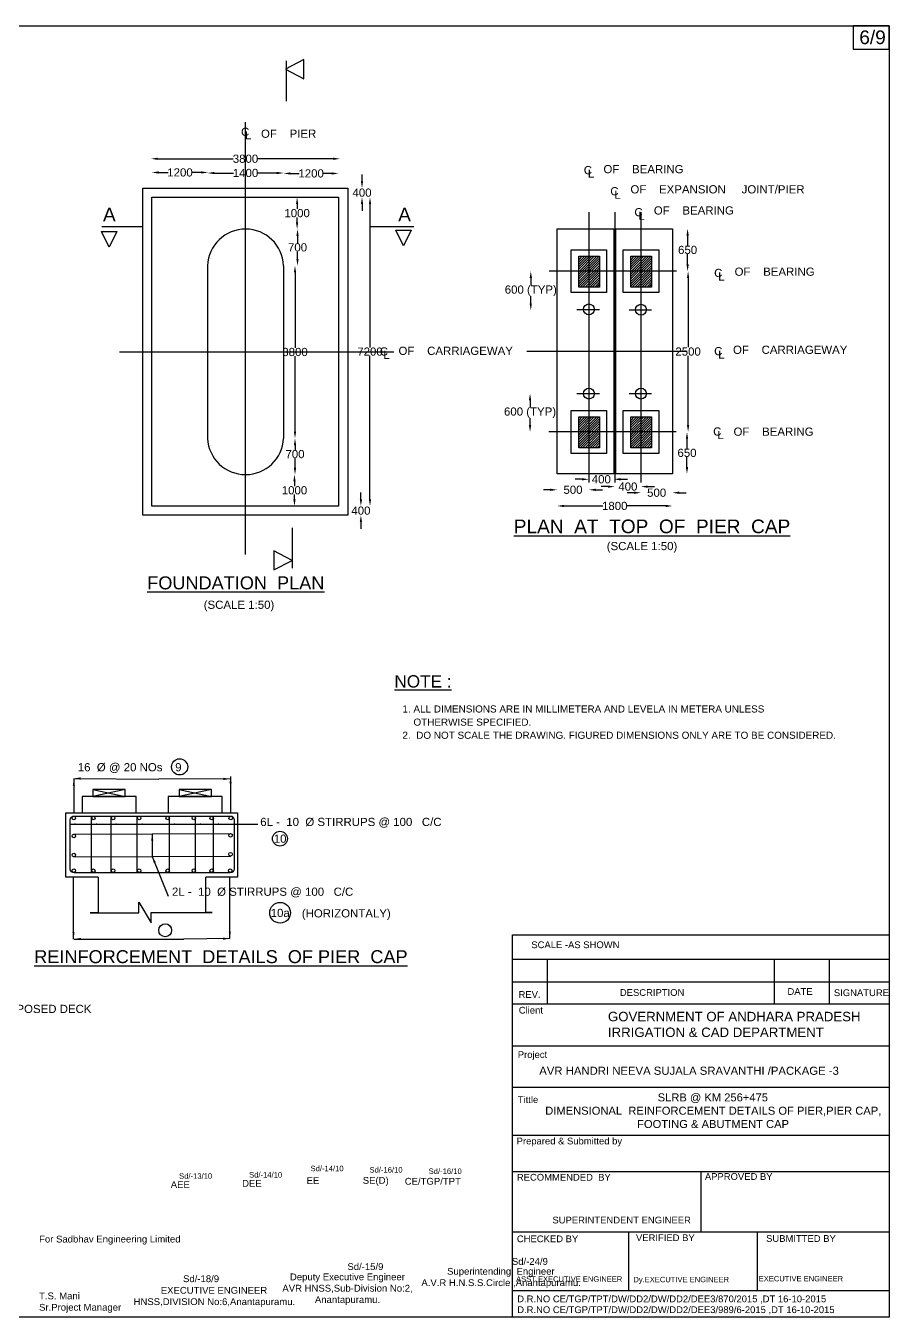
# Model space of a CAD drawing. Header units: inches. Extents: x 8 to 1310, y 24 to 971.
# Drawn here: x 678 to 1310, y 24 to 971 of the extents above; entities that cross this region are included whole.
import ezdxf

# ---------------------------------------------------------------- set-up
doc = ezdxf.new("R2010")
doc.units = ezdxf.units.IN
doc.header["$MEASUREMENT"] = 0
doc.layers.add('TEXT', color=1, linetype='Continuous')
doc.styles.get("Standard").update_dxf_attribs({"font": 'arial.ttf', "height": 6})
doc.dimstyles.get("Standard").update_dxf_attribs({"dimtxt": 6, "dimasz": 5, "dimexe": 0.18, "dimexo": 0.0625, "dimgap": 0.09, "dimtad": 0, "dimtih": 1, "dimtoh": 1, "dimdec": 4, "dimzin": 0, "dimdsep": 46, "dimtxsty": 'Standard', "dimcen": 0.09, "dimse1": 1, "dimse2": 1, "dimadec": 0, "dimazin": 0, "dimtfac": 1, "dimtdec": 4, "dimtofl": 0, "dimtmove": 0, "dimatfit": 3, "dimfxl": 1, "dimtolj": 1, "dimtzin": 0, "dimarcsym": 0})

# ---------------------------------------------------------------- blocks, each defined once
blk = doc.blocks.new('*D5')
at = {"layer": 'Defpoints', "color": 0, "lineweight": -2, "transparency": 16777216}
for p, q in [((775, 863.17), (781.81, 863.17)), ((806.14, 863.17), (799.33, 863.17))]:
    blk.add_line(p, q, dxfattribs=at)
at = {"layer": 'Defpoints', "color": 0, "transparency": 16777216}
for p in [(811.14, 863.17), (770, 845), (811.14, 798.63)]:
    blk.add_point(p, dxfattribs=at)
for points in [[(775, 864), (775, 862.34), (770, 863.17)], [(806.14, 864), (806.14, 862.34), (811.14, 863.17)]]:
    blk.add_solid(points, dxfattribs=at)
at = {"layer": 'Defpoints', "color": 0, "transparency": 16777216, "insert": (790.57, 863.17), "char_height": 6, "attachment_point": 5}
blk.add_mtext('\\A1;1200', dxfattribs=at)
blk = doc.blocks.new('*D6')
at = {"layer": 'Defpoints', "color": 0, "lineweight": -2, "transparency": 16777216}
for p, q in [((815.73, 862.77), (829.86, 862.77)), ((861.51, 862.77), (847.38, 862.77))]:
    blk.add_line(p, q, dxfattribs=at)
at = {"layer": 'Defpoints', "color": 0, "transparency": 16777216}
for p in [(866.51, 862.77), (810.73, 794.83), (866.51, 794.83)]:
    blk.add_point(p, dxfattribs=at)
for points in [[(815.73, 863.6), (815.73, 861.94), (810.73, 862.77)], [(861.51, 863.6), (861.51, 861.94), (866.51, 862.77)]]:
    blk.add_solid(points, dxfattribs=at)
at = {"layer": 'Defpoints', "color": 0, "transparency": 16777216, "insert": (838.62, 862.77), "char_height": 6, "attachment_point": 5}
blk.add_mtext('\\A1;1400', dxfattribs=at)
blk = doc.blocks.new('*D7')
at = {"layer": 'Defpoints', "color": 0, "lineweight": -2, "transparency": 16777216}
for p, q in [((871.51, 862.44), (877.88, 862.44)), ((901.77, 862.44), (895.4, 862.44))]:
    blk.add_line(p, q, dxfattribs=at)
at = {"layer": 'Defpoints', "color": 0, "transparency": 16777216}
for p in [(906.77, 862.44), (866.51, 794.83), (906.77, 794.83)]:
    blk.add_point(p, dxfattribs=at)
for points in [[(871.51, 863.27), (871.51, 861.6), (866.51, 862.44)], [(901.77, 863.27), (901.77, 861.6), (906.77, 862.44)]]:
    blk.add_solid(points, dxfattribs=at)
at = {"layer": 'Defpoints', "color": 0, "transparency": 16777216, "insert": (886.64, 862.44), "char_height": 6, "attachment_point": 5}
blk.add_mtext('\\A1;1200', dxfattribs=at)
blk = doc.blocks.new('*D8')
at = {"layer": 'Defpoints', "color": 0, "lineweight": -2, "transparency": 16777216}
for p, q in [((774.32, 873.2), (829.52, 873.2)), ((902.8, 873.2), (847.59, 873.2))]:
    blk.add_line(p, q, dxfattribs=at)
at = {"layer": 'Defpoints', "color": 0, "transparency": 16777216}
for p in [(907.8, 873.2), (769.32, 851.73), (907.8, 851.73)]:
    blk.add_point(p, dxfattribs=at)
for points in [[(774.32, 874.04), (774.32, 872.37), (769.32, 873.2)], [(902.8, 874.04), (902.8, 872.37), (907.8, 873.2)]]:
    blk.add_solid(points, dxfattribs=at)
at = {"layer": 'Defpoints', "color": 0, "transparency": 16777216, "insert": (838.56, 873.2), "char_height": 6, "attachment_point": 5}
blk.add_mtext('\\A1;3800', dxfattribs=at)
blk = doc.blocks.new('*D9')
at = {"layer": 'Defpoints', "color": 0, "lineweight": -2, "transparency": 16777216}
for p, q in [((929.78, 840), (929.78, 734.95)), ((929.78, 623.58), (929.78, 728.64))]:
    blk.add_line(p, q, dxfattribs=at)
at = {"layer": 'Defpoints', "color": 0, "transparency": 16777216}
for p in [(906.77, 845), (906.77, 618.58), (929.78, 618.58)]:
    blk.add_point(p, dxfattribs=at)
for points in [[(928.95, 840), (930.62, 840), (929.78, 845)], [(928.95, 623.58), (930.62, 623.58), (929.78, 618.58)]]:
    blk.add_solid(points, dxfattribs=at)
at = {"layer": 'Defpoints', "color": 0, "transparency": 16777216, "insert": (929.78, 731.79), "char_height": 6, "attachment_point": 5}
blk.add_mtext('\\A1;7200', dxfattribs=at)
blk = doc.blocks.new('*D10')
at = {"layer": 'Defpoints', "color": 0, "lineweight": -2, "transparency": 16777216}
for p, q in [((923.94, 856.73), (923.94, 861.73)), ((923.94, 840), (923.94, 835))]:
    blk.add_line(p, q, dxfattribs=at)
at = {"layer": 'Defpoints', "color": 0, "transparency": 16777216}
for p in [(906.77, 845), (913.5, 851.73), (923.94, 845)]:
    blk.add_point(p, dxfattribs=at)
for points in [[(923.1, 856.73), (924.77, 856.73), (923.94, 851.73)], [(923.1, 840), (924.77, 840), (923.94, 845)]]:
    blk.add_solid(points, dxfattribs=at)
at = {"layer": 'Defpoints', "color": 0, "transparency": 16777216, "insert": (923.94, 848.37), "char_height": 6, "attachment_point": 5}
blk.add_mtext('\\A1;400', dxfattribs=at)
blk = doc.blocks.new('*D11')
at = {"layer": 'Defpoints', "color": 0, "lineweight": -2, "transparency": 16777216}
for p, q in [((923.12, 623.58), (923.12, 628.58)), ((923.12, 606.85), (923.12, 601.85))]:
    blk.add_line(p, q, dxfattribs=at)
at = {"layer": 'Defpoints', "color": 0, "transparency": 16777216}
for p in [(906.77, 618.58), (923.12, 618.58), (913.5, 611.85)]:
    blk.add_point(p, dxfattribs=at)
for points in [[(922.29, 623.58), (923.96, 623.58), (923.12, 618.58)], [(922.29, 606.85), (923.96, 606.85), (923.12, 611.85)]]:
    blk.add_solid(points, dxfattribs=at)
at = {"layer": 'Defpoints', "color": 0, "transparency": 16777216, "insert": (923.12, 615.22), "char_height": 6, "attachment_point": 5}
blk.add_mtext('\\A1;400', dxfattribs=at)
blk = doc.blocks.new('*D12')
at = {"layer": 'Defpoints', "color": 0, "lineweight": -2, "transparency": 16777216}
for p, q in [((876.37, 840), (876.37, 836.47)), ((876.37, 826.63), (876.37, 830.17))]:
    blk.add_line(p, q, dxfattribs=at)
at = {"layer": 'Defpoints', "color": 0, "transparency": 16777216}
for p in [(838.39, 845), (838.49, 821.63), (876.37, 821.63)]:
    blk.add_point(p, dxfattribs=at)
for points in [[(875.54, 840), (877.2, 840), (876.37, 845)], [(875.54, 826.63), (877.2, 826.63), (876.37, 821.63)]]:
    blk.add_solid(points, dxfattribs=at)
at = {"layer": 'Defpoints', "color": 0, "transparency": 16777216, "insert": (876.37, 833.32), "char_height": 6, "attachment_point": 5}
blk.add_mtext('\\A1;1000', dxfattribs=at)
blk = doc.blocks.new('*D13')
at = {"layer": 'Defpoints', "color": 0, "lineweight": -2, "transparency": 16777216}
for p, q in [((876.68, 816.63), (876.68, 811.38)), ((876.68, 799.83), (876.68, 805.08))]:
    blk.add_line(p, q, dxfattribs=at)
at = {"layer": 'Defpoints', "color": 0, "transparency": 16777216}
for p in [(838.49, 821.63), (866.51, 794.83), (876.68, 794.83)]:
    blk.add_point(p, dxfattribs=at)
for points in [[(875.84, 816.63), (877.51, 816.63), (876.68, 821.63)], [(875.84, 799.83), (877.51, 799.83), (876.68, 794.83)]]:
    blk.add_solid(points, dxfattribs=at)
at = {"layer": 'Defpoints', "color": 0, "transparency": 16777216, "insert": (876.68, 808.23), "char_height": 6, "attachment_point": 5}
blk.add_mtext('\\A1;700', dxfattribs=at)
blk = doc.blocks.new('*D14')
at = {"layer": 'Defpoints', "color": 0, "lineweight": -2, "transparency": 16777216}
for p, q in [((874.84, 789.83), (874.84, 734.68)), ((874.84, 673.22), (874.84, 728.37))]:
    blk.add_line(p, q, dxfattribs=at)
at = {"layer": 'Defpoints', "color": 0, "transparency": 16777216}
for p in [(866.51, 794.83), (866.51, 668.22), (874.84, 668.22)]:
    blk.add_point(p, dxfattribs=at)
for points in [[(874, 789.83), (875.67, 789.83), (874.84, 794.83)], [(874, 673.22), (875.67, 673.22), (874.84, 668.22)]]:
    blk.add_solid(points, dxfattribs=at)
at = {"layer": 'Defpoints', "color": 0, "transparency": 16777216, "insert": (874.84, 731.52), "char_height": 6, "attachment_point": 5}
blk.add_mtext('\\A1;3800', dxfattribs=at)
blk = doc.blocks.new('*D15')
at = {"layer": 'Defpoints', "color": 0, "lineweight": -2, "transparency": 16777216}
for p, q in [((874.84, 663.22), (874.84, 659.79)), ((874.84, 646.68), (874.84, 653.48))]:
    blk.add_line(p, q, dxfattribs=at)
at = {"layer": 'Defpoints', "color": 0, "transparency": 16777216}
for p in [(866.51, 668.22), (838.62, 641.68), (874.84, 641.68)]:
    blk.add_point(p, dxfattribs=at)
for points in [[(874.01, 663.22), (875.68, 663.22), (874.84, 668.22)], [(874.01, 646.68), (875.68, 646.68), (874.84, 641.68)]]:
    blk.add_solid(points, dxfattribs=at)
at = {"layer": 'Defpoints', "color": 0, "transparency": 16777216, "insert": (874.84, 656.64), "char_height": 6, "attachment_point": 5}
blk.add_mtext('\\A1;700', dxfattribs=at)
blk = doc.blocks.new('*D16')
at = {"layer": 'Defpoints', "color": 0, "lineweight": -2, "transparency": 16777216}
for p, q in [((874.45, 636.68), (874.45, 633.28)), ((874.45, 623.58), (874.45, 626.98))]:
    blk.add_line(p, q, dxfattribs=at)
at = {"layer": 'Defpoints', "color": 0, "transparency": 16777216}
for p in [(838.52, 641.68), (838.52, 618.58), (874.45, 618.58)]:
    blk.add_point(p, dxfattribs=at)
for points in [[(873.62, 636.68), (875.29, 636.68), (874.45, 641.68)], [(873.62, 623.58), (875.29, 623.58), (874.45, 618.58)]]:
    blk.add_solid(points, dxfattribs=at)
at = {"layer": 'Defpoints', "color": 0, "transparency": 16777216, "insert": (874.45, 630.13), "char_height": 6, "attachment_point": 5}
blk.add_mtext('\\A1;1000', dxfattribs=at)
blk = doc.blocks.new('*D17')
at = {"layer": 'Defpoints', "color": 0, "lineweight": -2, "transparency": 16777216}
for p, q in [((1047.61, 785.76), (1047.61, 780.44)), ((1047.61, 767.07), (1047.61, 772.39))]:
    blk.add_line(p, q, dxfattribs=at)
at = {"layer": 'Defpoints', "color": 0, "transparency": 16777216}
for p in [(1066.87, 790.76), (1047.61, 762.07), (1066.87, 762.07)]:
    blk.add_point(p, dxfattribs=at)
for points in [[(1046.78, 785.76), (1048.44, 785.76), (1047.61, 790.76)], [(1046.78, 767.07), (1048.44, 767.07), (1047.61, 762.07)]]:
    blk.add_solid(points, dxfattribs=at)
at = {"layer": 'Defpoints', "color": 0, "transparency": 16777216, "insert": (1047.61, 776.42), "char_height": 6, "attachment_point": 5}
blk.add_mtext('\\A1;600 (TYP)', dxfattribs=at)
blk = doc.blocks.new('*D18')
at = {"layer": 'Defpoints', "color": 0, "lineweight": -2, "transparency": 16777216}
for p, q in [((1047.06, 696.08), (1047.06, 691.03)), ((1047.06, 677.94), (1047.06, 682.99))]:
    blk.add_line(p, q, dxfattribs=at)
at = {"layer": 'Defpoints', "color": 0, "transparency": 16777216}
for p in [(1089.74, 701.08), (1047.06, 672.94), (1090.16, 672.94)]:
    blk.add_point(p, dxfattribs=at)
for points in [[(1046.22, 696.08), (1047.89, 696.08), (1047.06, 701.08)], [(1046.22, 677.94), (1047.89, 677.94), (1047.06, 672.94)]]:
    blk.add_solid(points, dxfattribs=at)
at = {"layer": 'Defpoints', "color": 0, "transparency": 16777216, "insert": (1047.06, 687.01), "char_height": 6, "attachment_point": 5}
blk.add_mtext('\\A1;600 (TYP)', dxfattribs=at)
blk = doc.blocks.new('*D19')
at = {"layer": 'Defpoints', "color": 0, "lineweight": -2, "transparency": 16777216}
for p, q in [((1162.51, 816.94), (1162.51, 809.5)), ((1162.51, 795.76), (1162.51, 803.2))]:
    blk.add_line(p, q, dxfattribs=at)
at = {"layer": 'Defpoints', "color": 0, "transparency": 16777216}
for p in [(1151.33, 821.94), (1151.33, 790.76), (1162.51, 790.76)]:
    blk.add_point(p, dxfattribs=at)
for points in [[(1161.67, 816.94), (1163.34, 816.94), (1162.51, 821.94)], [(1161.67, 795.76), (1163.34, 795.76), (1162.51, 790.76)]]:
    blk.add_solid(points, dxfattribs=at)
at = {"layer": 'Defpoints', "color": 0, "transparency": 16777216, "insert": (1162.51, 806.35), "char_height": 6, "attachment_point": 5}
blk.add_mtext('\\A1;650', dxfattribs=at)
blk = doc.blocks.new('*D20')
at = {"layer": 'Defpoints', "color": 0, "lineweight": -2, "transparency": 16777216}
for p, q in [((1162.85, 785.76), (1162.85, 735.01)), ((1162.85, 677.94), (1162.85, 728.7))]:
    blk.add_line(p, q, dxfattribs=at)
at = {"layer": 'Defpoints', "color": 0, "transparency": 16777216}
for p in [(1151.33, 790.76), (1151.33, 672.94), (1162.85, 672.94)]:
    blk.add_point(p, dxfattribs=at)
for points in [[(1162.02, 785.76), (1163.68, 785.76), (1162.85, 790.76)], [(1162.02, 677.94), (1163.68, 677.94), (1162.85, 672.94)]]:
    blk.add_solid(points, dxfattribs=at)
at = {"layer": 'Defpoints', "color": 0, "transparency": 16777216, "insert": (1162.85, 731.85), "char_height": 6, "attachment_point": 5}
blk.add_mtext('\\A1;2500', dxfattribs=at)
blk = doc.blocks.new('*D21')
at = {"layer": 'Defpoints', "color": 0, "lineweight": -2, "transparency": 16777216}
for p, q in [((1162.05, 667.94), (1162.05, 660.72)), ((1162.05, 647.18), (1162.05, 654.41))]:
    blk.add_line(p, q, dxfattribs=at)
at = {"layer": 'Defpoints', "color": 0, "transparency": 16777216}
for p in [(1151.33, 672.94), (1151.33, 642.18), (1162.05, 642.18)]:
    blk.add_point(p, dxfattribs=at)
for points in [[(1161.22, 667.94), (1162.89, 667.94), (1162.05, 672.94)], [(1161.22, 647.18), (1162.89, 647.18), (1162.05, 642.18)]]:
    blk.add_solid(points, dxfattribs=at)
at = {"layer": 'Defpoints', "color": 0, "transparency": 16777216, "insert": (1162.05, 657.56), "char_height": 6, "attachment_point": 5}
blk.add_mtext('\\A1;650', dxfattribs=at)
blk = doc.blocks.new('*D22')
at = {"layer": 'Defpoints', "color": 0, "lineweight": -2, "transparency": 16777216}
for p, q in [((1061.87, 630.51), (1056.87, 630.51)), ((1095.16, 630.51), (1100.16, 630.51))]:
    blk.add_line(p, q, dxfattribs=at)
at = {"layer": 'Defpoints', "color": 0, "transparency": 16777216}
for p in [(1066.87, 642.18), (1090.16, 642.18), (1090.16, 630.51)]:
    blk.add_point(p, dxfattribs=at)
for points in [[(1061.87, 631.35), (1061.87, 629.68), (1066.87, 630.51)], [(1095.16, 631.35), (1095.16, 629.68), (1090.16, 630.51)]]:
    blk.add_solid(points, dxfattribs=at)
at = {"layer": 'Defpoints', "color": 0, "transparency": 16777216, "insert": (1078.51, 630.51), "char_height": 6, "attachment_point": 5}
blk.add_mtext('\\A1;500', dxfattribs=at)
blk = doc.blocks.new('*D23')
at = {"layer": 'Defpoints', "color": 0, "lineweight": -2, "transparency": 16777216}
for p, q in [((1085.16, 638.22), (1080.16, 638.22)), ((1113.36, 638.22), (1118.36, 638.22))]:
    blk.add_line(p, q, dxfattribs=at)
at = {"layer": 'Defpoints', "color": 0, "transparency": 16777216}
for p in [(1090.16, 642.18), (1108.36, 642.18), (1108.36, 638.22)]:
    blk.add_point(p, dxfattribs=at)
for points in [[(1085.16, 639.05), (1085.16, 637.39), (1090.16, 638.22)], [(1113.36, 639.05), (1113.36, 637.39), (1108.36, 638.22)]]:
    blk.add_solid(points, dxfattribs=at)
at = {"layer": 'Defpoints', "color": 0, "transparency": 16777216, "insert": (1099.26, 638.22), "char_height": 6, "attachment_point": 5}
blk.add_mtext('\\A1;400', dxfattribs=at)
blk = doc.blocks.new('*D24')
at = {"layer": 'Defpoints', "color": 0, "lineweight": -2, "transparency": 16777216}
for p, q in [((1104.18, 632.84), (1099.18, 632.84)), ((1133.27, 632.84), (1138.27, 632.84))]:
    blk.add_line(p, q, dxfattribs=at)
at = {"layer": 'Defpoints', "color": 0, "transparency": 16777216}
for p in [(1109.18, 643.01), (1128.27, 642.18), (1128.27, 632.84)]:
    blk.add_point(p, dxfattribs=at)
for points in [[(1104.18, 633.67), (1104.18, 632.01), (1109.18, 632.84)], [(1133.27, 633.67), (1133.27, 632.01), (1128.27, 632.84)]]:
    blk.add_solid(points, dxfattribs=at)
at = {"layer": 'Defpoints', "color": 0, "transparency": 16777216, "insert": (1118.72, 632.84), "char_height": 6, "attachment_point": 5}
blk.add_mtext('\\A1;400', dxfattribs=at)
blk = doc.blocks.new('*D25')
at = {"layer": 'Defpoints', "color": 0, "lineweight": -2, "transparency": 16777216}
for p, q in [((1123.3, 628.36), (1118.3, 628.36)), ((1156.33, 628.36), (1161.33, 628.36))]:
    blk.add_line(p, q, dxfattribs=at)
at = {"layer": 'Defpoints', "color": 0, "transparency": 16777216}
for p in [(1128.3, 642.18), (1151.33, 642.18), (1151.33, 628.36)]:
    blk.add_point(p, dxfattribs=at)
for points in [[(1123.3, 629.2), (1123.3, 627.53), (1128.3, 628.36)], [(1156.33, 629.2), (1156.33, 627.53), (1151.33, 628.36)]]:
    blk.add_solid(points, dxfattribs=at)
at = {"layer": 'Defpoints', "color": 0, "transparency": 16777216, "insert": (1139.81, 628.36), "char_height": 6, "attachment_point": 5}
blk.add_mtext('\\A1;500', dxfattribs=at)
blk = doc.blocks.new('*D26')
at = {"layer": 'Defpoints', "color": 0, "lineweight": -2, "transparency": 16777216}
for p, q in [((1071.87, 618.65), (1100.34, 618.65)), ((1146.33, 618.65), (1117.85, 618.65))]:
    blk.add_line(p, q, dxfattribs=at)
at = {"layer": 'Defpoints', "color": 0, "transparency": 16777216}
for p in [(1066.87, 642.18), (1151.33, 642.18), (1151.33, 618.65)]:
    blk.add_point(p, dxfattribs=at)
for points in [[(1071.87, 619.49), (1071.87, 617.82), (1066.87, 618.65)], [(1146.33, 619.49), (1146.33, 617.82), (1151.33, 618.65)]]:
    blk.add_solid(points, dxfattribs=at)
at = {"layer": 'Defpoints', "color": 0, "transparency": 16777216, "insert": (1109.1, 618.65), "char_height": 6, "attachment_point": 5}
blk.add_mtext('\\A1;1800', dxfattribs=at)

msp = doc.modelspace()

# ---------------------------------------------------------------- hatches: boundary and pattern name
h = msp.add_hatch()
h.set_pattern_fill('ANSI31', color=0, scale=10, style=0)
h.set_pattern_definition([(45, (0, 117.8197), (-0.8838835, 0.8838835), [])])
h.paths.add_polyline_path([(1097.98166, 779.16469), (1082.69943, 779.16469), (1082.69943, 801.84773), (1097.98166, 801.84773)])
h = msp.add_hatch()
h.set_pattern_fill('ANSI31', color=0, scale=10, style=0)
h.set_pattern_definition([(45, (38.1132, 117.8197), (-0.8838835, 0.8838835), [])])
h.paths.add_polyline_path([(1136.0949, 779.16469), (1120.81267, 779.16469), (1120.81267, 801.84773), (1136.0949, 801.84773)])
h = msp.add_hatch()
h.set_pattern_fill('ANSI31', color=0, scale=10, style=0)
h.paths.add_polyline_path([(1097.98166, 661.34498), (1082.69943, 661.34498), (1082.69943, 684.02801), (1097.98166, 684.02801)])
h = msp.add_hatch()
h.set_pattern_fill('ANSI31', color=0, scale=10, style=0)
h.set_pattern_definition([(45, (38.1132, 0), (-0.8838835, 0.8838835), [])])
h.paths.add_polyline_path([(1136.0949, 661.34498), (1120.81267, 661.34498), (1120.81267, 684.02801), (1136.0949, 684.02801)])

# ---------------------------------------------------------------- linework, layer by layer
at = {"color": 0}
for points in [[(1310.18517, 23.91497), (7.66137, 23.91497), (7.66137, 970.678), (1310.18517, 970.678)], [(1310.18517, 970.678), (1283.78156, 970.678), (1283.78156, 953.55717), (1310.18517, 953.55717)], [(763.26742, 851.73413), (913.50458, 851.73413), (913.50458, 611.85311), (763.26742, 611.85311)], [(769.99792, 845.00362), (906.77408, 845.00362), (906.77408, 618.58362), (769.99792, 618.58362)], [(1066.86657, 821.93859), (1108.35804, 821.93859), (1108.35804, 642.18171), (1066.86657, 642.18171)], [(1109.83528, 821.93859), (1151.32675, 821.93859), (1151.32675, 642.18171), (1109.83528, 642.18171)], [(1077.11554, 806.47243), (1103.19819, 806.47243), (1103.19819, 775.05385), (1077.11554, 775.05385)], [(1115.22878, 806.47243), (1141.31142, 806.47243), (1141.31142, 775.05385), (1115.22878, 775.05385)], [(1097.98166, 779.16469), (1082.69943, 779.16469), (1082.69943, 801.84773), (1097.98166, 801.84773)], [(1136.0949, 779.16469), (1120.81267, 779.16469), (1120.81267, 801.84773), (1136.0949, 801.84773)], [(1077.11554, 688.65271), (1103.19819, 688.65271), (1103.19819, 657.23413), (1077.11554, 657.23413)], [(1097.98166, 661.34498), (1082.69943, 661.34498), (1082.69943, 684.02801), (1097.98166, 684.02801)], [(1115.22878, 688.65271), (1141.31142, 688.65271), (1141.31142, 657.23413), (1115.22878, 657.23413)], [(1136.0949, 661.34498), (1120.81267, 661.34498), (1120.81267, 684.02801), (1136.0949, 684.02801)], [(726.79547, 405.57814), (750.49688, 405.57814), (750.49688, 410.78185), (726.79547, 410.78185)], [(789.90227, 405.57814), (813.60368, 405.57814), (813.60368, 410.78185), (789.90227, 410.78185)], [(718.86984, 393.78614), (758.42252, 393.78614), (758.42252, 405.57814), (718.86984, 405.57814)], [(781.97663, 393.78614), (821.52931, 393.78614), (821.52931, 405.57814), (781.97663, 405.57814)], [(1310.18517, 23.91497), (1034.11313, 23.91497), (1034.11313, 304.17773), (1310.18517, 304.17773)]]:
    msp.add_lwpolyline(points, close=True, dxfattribs=at)
for points in [[(881.23141, 931.8533), (881.23141, 945.87229), (867.76979, 938.98262), (881.23141, 931.8533)], [(868.31119, 944.94774), (868.31119, 915.41071)], [(838.52153, 583.11678), (838.52153, 900.03026)], [(1090.15686, 834.03845), (1090.15686, 635.75756)], [(1109.17587, 834.03845), (1109.17587, 635.75756)], [(1128.2701, 834.03845), (1128.2701, 635.75756)], [(738.68969, 808.47838), (733.14842, 819.77049), (744.39555, 819.77049), (738.68969, 808.47838)], [(763.26742, 823.33508), (733.35629, 823.33508)], [(929.40961, 823.61973), (961.83096, 823.61973)], [(954.32196, 809.45207), (948.78069, 820.74417), (960.02782, 820.74417), (954.32196, 809.45207)], [(810.73063, 794.82694), (810.73063, 668.21633)], [(866.50819, 794.82694), (866.50819, 668.21633)], [(1154.41848, 790.76314), (1061.07841, 790.76314)], [(1081.45263, 762.73358), (1098.02975, 762.73358)], [(1119.56586, 762.4896), (1136.14299, 762.4896)], [(746.3611, 731.77035), (947.27267, 731.77035)], [(1044.66624, 732.23041), (1162.17845, 732.23041)], [(1081.45263, 701.07767), (1098.02975, 701.07767)], [(1119.56586, 701.07767), (1136.14299, 701.07767)], [(1154.10498, 672.94342), (1060.75281, 672.94342)], [(872.87295, 602.62135), (872.87295, 573.08432)], [(859.26926, 585.85136), (859.26926, 571.83237), (872.73089, 578.72205), (859.26926, 585.85136)], [(750.49688, 410.78185), (726.79547, 405.57814)], [(726.79547, 410.78185), (750.49688, 405.57814)], [(813.60368, 410.78185), (789.90227, 405.57814)], [(789.90227, 410.78185), (813.60368, 405.57814)], [(730.64516, 346.54956), (707.00052, 346.54956), (707.00052, 393.78614), (832.80743, 393.78614), (832.80743, 346.54956), (809.38876, 346.54956)], [(725.73539, 349.63734), (725.73539, 391.35322)], [(740.22366, 349.63734), (740.22366, 391.35322)], [(759.29911, 349.63734), (759.29911, 391.35322)], [(782.92472, 349.63734), (782.92472, 391.35322)], [(802.02196, 349.63734), (802.02196, 391.35322)], [(815.13306, 349.63734), (815.13306, 391.35322)], [(712.74468, 377.97714), (827.64142, 378.50202)], [(712.74468, 361.48256), (827.64142, 362.00744)], [(730.64516, 346.54956), (730.64516, 320.42607), (724.65822, 320.42607), (730.64516, 320.42607), (760.4872, 320.42607), (760.4872, 328.27476), (769.47651, 313.09276), (769.47651, 320.57102), (814.22789, 320.57102), (809.38876, 320.57102), (809.38876, 346.54956)], [(1034.11313, 286.36565), (1310.18517, 286.36565)], [(1059.49032, 286.36565), (1059.49032, 253.70611)], [(1225.92838, 286.36565), (1225.92838, 253.70611)], [(1266.30777, 286.36565), (1266.30777, 253.70611)], [(1034.11313, 269.67997), (1310.18517, 269.67997)], [(1034.11313, 253.70611), (1310.18517, 253.70611)], [(1034.11313, 222.95643), (1310.18517, 222.95643)], [(1034.11313, 192.6061), (1310.18517, 192.6061)], [(1034.11313, 157.46361), (1310.18517, 157.46361)], [(1034.11313, 130.70739), (1310.18517, 130.70739)], [(1172.14915, 130.70739), (1172.14915, 86.55426)], [(1034.11313, 86.55426), (1310.18517, 86.55426)], [(1119.15611, 86.55426), (1119.15611, 43.42484)], [(1213.5089, 86.55426), (1213.5089, 43.42484)], [(1034.11313, 43.42484), (1310.18517, 43.42484)]]:
    msp.add_lwpolyline(points, dxfattribs=at)
msp.add_lwpolyline([(713.0988, 391.35322), (827.30333, 391.35322, -0.414213562), (830.30333, 388.35322), (830.30333, 352.63734, -0.414213562), (827.30333, 349.63734), (713.0988, 349.63734, -0.414213562), (710.0988, 352.63734), (710.0988, 388.35322, -0.414213562)], format="xyb", close=True, dxfattribs=at)
for centre, radius in [((1090.15686, 762.73358), 4.00489), ((1128.2701, 762.4896), 4.00489), ((1090.15686, 701.07767), 4.00489), ((1128.2701, 701.07767), 4.00489), ((712.74468, 389.85862), 1.3057), ((727.06071, 389.85862), 1.3057), ((741.54899, 389.85862), 1.3057), ((760.62444, 389.85862), 1.3057), ((781.57978, 389.85862), 1.3057), ((800.67702, 389.85862), 1.3057), ((813.78812, 389.85862), 1.3057), ((827.75242, 389.85862), 1.3057), ((712.74468, 376.67144), 1.3057), ((827.64142, 377.19631), 1.3057), ((712.74468, 362.78827), 1.3057), ((827.64142, 363.31315), 1.3057), ((712.77797, 351.22562), 1.3057), ((727.06071, 351.22562), 1.3057), ((741.54899, 351.22562), 1.3057), ((760.62444, 351.22562), 1.3057), ((781.57978, 351.22562), 1.3057), ((800.67702, 351.22562), 1.3057), ((813.78812, 351.22562), 1.3057), ((827.37087, 351.22562), 1.3057)]:
    msp.add_circle(centre, radius, dxfattribs=at)
for centre, radius, start, end in [((838.61941, 793.72422), 27.91057, 2.26429691, 177.73570309), ((838.61941, 669.59828), 27.923, 182.83681025, 357.16318975)]:
    msp.add_arc(centre, radius, start, end, dxfattribs=at)
at = {"layer": 'Defpoints', "color": 0}
for centre, radius in [((790.2747, 427.34673), 5.92657), ((863.8106, 374.75406), 5.45144), ((863.92121, 320.41081), 7.58327), ((779.71973, 307.59436), 4.73381)]:
    msp.add_circle(centre, radius, dxfattribs=at)

# ---------------------------------------------------------------- texts
at = {"color": 0}
for s, height, p in [('6/9', 10, (1288.29187, 957.26001)), ('SCALE -AS SHOWN ', 4.951664, (1047.99777, 294.47063)), ('DATE', 4.951664, (1235.6934, 260.22573)), ('REV.', 4.951664, (1038.62532, 258.00844)), ('DESCRIPTION ', 4.951664, (1112.86499, 259.48663)), ('SIGNATURE', 4.951664, (1269.70098, 259.31305)), ('Client ', 4.951664, (1038.80275, 246.48646)), ('Project', 4.951664, (1038.07341, 213.9458)), ('Tittle', 4.951664, (1038.07341, 180.91946)), ('Prepared & Submitted by', 4.951664, (1037.23356, 150.56864)), ('RECOMMENDED  BY ', 4.951664, (1037.39553, 124.02631)), ('APPROVED BY ', 4.951664, (1175.15869, 124.56279)), ('SUPERINTENDENT ENGINEER', 4.951664, (1063.44431, 92.64196)), ('CHECKED BY ', 4.951664, (1037.39595, 78.86051)), ('VERIFIED BY ', 4.951664, (1124.67281, 79.66524)), ('SUBMITTED BY', 4.951664, (1220.00598, 79.12876)), ('ASST.EXECUTIVE ENGINEER', 3.9613312, (1036.85886, 49.89035)), ('Dy.EXECUTIVE ENGINEER', 3.9613312, (1122.793, 49.52097)), ('EXECUTIVE ENGINEER', 3.9613312, (1214.6351, 50.15859)), ('D.R.NO CE/TGP/TPT/DW/DD2/DW/DD2/DEE3/870/2015 ,DT 16-10-2015', 4.951664, (1037.65708, 34.85367)), ('D.R.NO CE/TGP/TPT/DW/DD2/DW/DD2/DEE3/989/6-2015 ,DT 16-10-2015', 4.951664, (1037.65708, 26.89925))]:
    msp.add_text(s, height=height, dxfattribs=at).set_placement(p)
at = {"color": 0, "attachment_point": 1}
for s, insert, char_height, width in [('\\pi8.1459;{\\H1.1667x;GOVERNMENT OF ANDHARA PRADESH  \\P\\pi21.503;IRRIGATION & CAD DEPARTMENT} ', (1095.98382, 247.79482), 5.9419968, 200.1030297), ('AVR HANDRI NEEVA SUJALA SRAVANTHI /PACKAGE -3', (1053.79442, 207.55848), 5.9419968, 219.2526299), ('\\pi125.05;SLRB @ KM 256+475\\P\\pi42.636;DIMENSIONAL  REINFORCEMENT DETAILS OF PIER,PIER CAP,\\P\\pi109.96;FOOTING & ABUTMENT CAP', (1015.53278, 187.97716), 5.8543682, 330.2164083)]:
    msp.add_mtext(s, dxfattribs=dict(at, insert=insert, char_height=char_height, width=width))
at = {"layer": 'TEXT', "color": 0}
for s, height, p in [('C', 6, (835.30448, 889.96312)), ('L', 6, (838.30064, 887.40773)), ('OF    PIER', 6, (849.92148, 888.58961)), ('C', 6, (1086.42086, 861.88958)), ('L', 6, (1089.41702, 859.33419)), ('OF    BEARING', 6, (1100.85156, 862.60649)), ('C', 6, (1105.84531, 846.39819)), ('OF    EXPANSION     JOINT/PIER', 6, (1120.61217, 847.80285)), ('L', 6, (1108.84148, 843.8428)), ('A', 10, (734.1404, 827.3422)), ('A', 10, (950.4549, 827.3422)), ('C', 6, (1123.52066, 831.03798)), ('L', 6, (1126.51682, 828.48259)), ('OF    BEARING', 6, (1137.75178, 832.33127)), ('C', 6, (1181.94336, 786.49095)), ('L', 6, (1184.93952, 783.93556)), ('OF    BEARING ', 6, (1196.93529, 787.43443)), ('C', 6, (936.9547, 728.92515)), ('L', 6, (939.4847, 726.43412)), ('OF    CARRIAGEWAY', 6, (950.68387, 729.4227)), ('C', 6, (1181.94336, 729.16813)), ('L', 6, (1184.93952, 726.61274)), ('OF    CARRIAGEWAY', 6, (1195.76677, 730.18333)), ('C', 6, (1181.22425, 670.2478)), ('L', 6, (1184.22041, 667.69241)), ('OF    BEARING', 6, (1196.14342, 670.13721)), ('%%UPLAN  AT  TOP  OF  PIER  CAP', 10, (1035.14373, 598.70461)), ('(SCALE 1:50)', 6, (1103.24147, 586.2665)), ('%%UFOUNDATION  PLAN', 9.5, (766.57423, 557.52896)), ('(SCALE 1:50)', 6, (807.94475, 543.23532)), ('%%UNOTE :', 9, (947.65045, 485.55157)), ('1. ALL DIMENSIONS ARE IN MILLIMETERA AND LEVELA IN METERA UNLESS', 5.2, (953.54562, 467.23187)), ('    OTHERWISE SPECIFIED.', 5.2, (953.54562, 457.59339)), ('2.  DO NOT SCALE THE DRAWING. FIGURED DIMENSIONS ONLY ARE TO BE CONSIDERED.', 5.2, (953.54562, 447.95492)), ('16  Ø @ 20 NOs    9', 6, (715.65999, 424.11337)), ('6L -  10  Ø STIRRUPS @ 100   C/C', 6, (849.35261, 384.00436)), ('10', 6, (859.26625, 371.7429)), ('2L -  10  Ø STIRRUPS @ 100   C/C', 6, (784.69148, 332.85571)), ('10a', 6, (857.01644, 317.27548)), ('(HORIZONTALY)', 6, (879.80656, 316.99171)), ('%%UREINFORCEMENT  DETAILS  OF PIER  CAP', 9.5, (683.77304, 283.48093)), ('OF PROPOSED DECK', 6, (638.6035, 246.92174)), ('Sd/-14/10', 4, (886.21036, 130.92269)), ('Sd/-16/10', 4, (929.40941, 129.93178)), ('Sd/-16/10', 4, (972.78161, 128.92401)), ('AEE', 5, (783.8, 118.57603)), ('Sd/-13/10', 4, (789.90926, 125.3742)), ('DEE', 5, (836.08555, 119.48653)), ('Sd/-14/10', 4, (841.1856, 126.29141)), ('EE', 5, (883.35898, 121.53515)), ('SE(D)', 5, (924.50598, 121.68647)), ('CE/TGP/TPT', 5, (955.24244, 121.04717)), ('Sd/-24/9', 5, (1033.7234, 62.27488)), ('Sd/-15/9', 5, (913.22458, 58.49939)), ('Sd/-18/9', 5, (792.81084, 49.60191))]:
    msp.add_text(s, height=height, dxfattribs=at).set_placement(p)
at = {"layer": 'TEXT', "color": 0, "char_height": 5, "attachment_point": 1}
for s, insert, width in [('For Sadbhav Engineering Limited\\P\\P\\P\\P\\PT.S. Mani \\PSr.Project Manager ', (687.31713, 83.66308), 110.5220102), ('\\pi21.932;Superintending  Engineer  \\P\\pi3.1188;A.V.R H.N.S.S.Circle ,Anantapuramu.', (964.331, 60.04388), 122.4790615), ('\\pi16.093;Deputy Executive Engineer  \\P\\pi10.563;AVR HNSS,Sub-Division No:2,\\P\\pi34.422;Anantapuramu.', (855.01439, 55.9661), 115.9997109), ('\\pi20.439;EXECUTIVE ENGINEER  \\P\\pi0.50511;HNSS,DIVISION No:6,Anantapuramu.', (756.06139, 46.11379), 118.2510196)]:
    msp.add_mtext(s, dxfattribs=dict(at, insert=insert, width=width))

# ---------------------------------------------------------------- dimensions: what is measured, and where the dimension line sits
at = {"layer": 'Defpoints', "color": 0}
for base, p1, p2, text, picture, middle in [((907.79614, 873.20229), (769.31731, 851.73413), (907.79614, 851.73413), '3800', '*D8', (838.55673, 873.20229)), ((811.1434, 863.17003), (769.99792, 845.00362), (811.1434, 798.63025), '1200', '*D5', (790.57066, 863.17003)), ((866.50819, 862.76837), (810.73063, 794.82694), (866.50819, 794.82694), '1400', '*D6', (838.61941, 862.76837)), ((906.77408, 862.43781), (866.50819, 794.82694), (906.77408, 794.82694), '1200', '*D7', (886.64113, 862.43781)), ((1090.15686, 630.51269), (1066.86657, 642.18171), (1090.15686, 642.18171), '500', '*D22', (1078.51172, 630.51269)), ((1151.32675, 618.65212), (1066.86657, 642.18171), (1151.32675, 642.18171), '1800', '*D26', (1109.09666, 618.65212)), ((1108.35804, 638.21963), (1090.15686, 642.18171), (1108.35804, 642.18171), '400', '*D23', (1099.25745, 638.21963)), ((1128.2701, 632.83857), (1109.17587, 643.01133), (1128.2701, 642.18171), '400', '*D24', (1118.72299, 632.83857)), ((1151.32675, 628.36438), (1128.3027, 642.18171), (1151.32675, 642.18171), '500', '*D25', (1139.81472, 628.36438))]:
    dim = msp.add_linear_dim(base=base, p1=p1, p2=p2, text=text, dimstyle='Standard', dxfattribs=at)
    dim.commit()
    dim.dimension.update_dxf_attribs({"geometry": picture, "text_midpoint": middle})
for base, p1, p2, text, picture, middle in [((923.93541, 845.00362), (913.50458, 851.73413), (906.77408, 845.00362), '400', '*D10', (923.93541, 848.36888)), ((876.37088, 821.6345), (838.386, 845.00362), (838.49237, 821.6345), '1000', '*D12', (876.37088, 833.31906)), ((929.78229, 618.58362), (906.77408, 845.00362), (906.77408, 618.58362), '7200', '*D9', (929.78229, 731.79362)), ((876.67701, 794.82694), (838.49237, 821.6345), (866.50819, 794.82694), '700', '*D13', (876.67701, 808.23072)), ((1162.50729, 790.76314), (1151.32675, 821.93859), (1151.32675, 790.76314), '650', '*D19', (1162.50729, 806.35087)), ((874.83697, 668.21633), (866.50819, 794.82694), (866.50819, 668.21633), '3800', '*D14', (874.83697, 731.52164)), ((1047.60897, 762.07071), (1066.86657, 790.76314), (1066.86657, 762.07071), '600 (TYP)', '*D17', (1047.60897, 776.41692)), ((1162.8501, 672.94342), (1151.32675, 790.76314), (1151.32675, 672.94342), '2500', '*D20', (1162.8501, 731.85328)), ((1047.05718, 672.94342), (1089.74119, 701.07767), (1090.15686, 672.94342), '600 (TYP)', '*D18', (1047.05718, 687.01055)), ((1162.05418, 642.18171), (1151.32675, 672.94342), (1151.32675, 642.18171), '650', '*D21', (1162.05418, 657.56257)), ((874.45181, 618.58362), (838.52153, 641.67546), (838.52153, 618.58362), '1000', '*D16', (874.45181, 630.12954)), ((923.12212, 618.58362), (913.50458, 611.85311), (906.77408, 618.58362), '400', '*D11', (923.12212, 615.21836))]:
    dim = msp.add_linear_dim(base=base, p1=p1, p2=p2, angle=90, text=text, dimstyle='Standard', dxfattribs=at)
    dim.commit()
    dim.dimension.update_dxf_attribs({"geometry": picture, "text_midpoint": middle})
dim = msp.add_linear_dim(base=(874.84177, 641.67528), p1=(866.50819, 668.21633), p2=(838.61941, 641.67528), angle=90, text='700', dimstyle='Standard', dxfattribs=at)
dim.commit()
dim.dimension.update_dxf_attribs({"geometry": '*D15', "text_midpoint": (874.84177, 656.63546), "dimtype": 160})

# ---------------------------------------------------------------- leaders
at = {"color": 0}
for points in [[(710.0988, 385.33535), (847.6844, 385.33535)], [(725.73539, 385.33535), (756.71919, 385.33535)], [(740.22366, 385.33535), (769.62921, 385.33535)], [(759.29911, 385.33535), (782.92472, 385.33535)], [(782.92472, 385.33535), (797.26545, 385.33535)], [(802.02196, 385.33535), (822.19278, 385.33535)], [(815.13306, 385.33535), (831.66928, 385.33535)]]:
    msp.add_leader(points, dimstyle='Standard', override={"dimasz": 4, "dimgap": 0.09, "dimtad": 0}, dxfattribs=at)
at = {"layer": 'Defpoints', "color": 0}
for points in [[(712.79276, 418.54184), (712.79276, 393.78614)], [(712.67819, 418.87679), (775.08579, 418.45007)], [(827.36416, 418.55841), (775.08579, 418.45007)], [(827.64445, 420.3405), (827.64445, 393.78614)], [(770.19305, 378.23958), (770.2684, 361.74535)], [(770.2684, 361.74535), (781.85736, 332.66346)], [(712.54033, 301.09431), (712.54033, 346.54956)], [(827.06, 301.65074), (827.06, 346.54956)], [(712.96176, 301.15633), (793.37072, 301.00987)], [(827.02161, 301.48461), (793.37072, 301.00987)]]:
    msp.add_leader(points, dimstyle='Standard', override={"dimgap": 0.09, "dimtad": 0}, dxfattribs=at)

doc.saveas('drawing.dxf')
